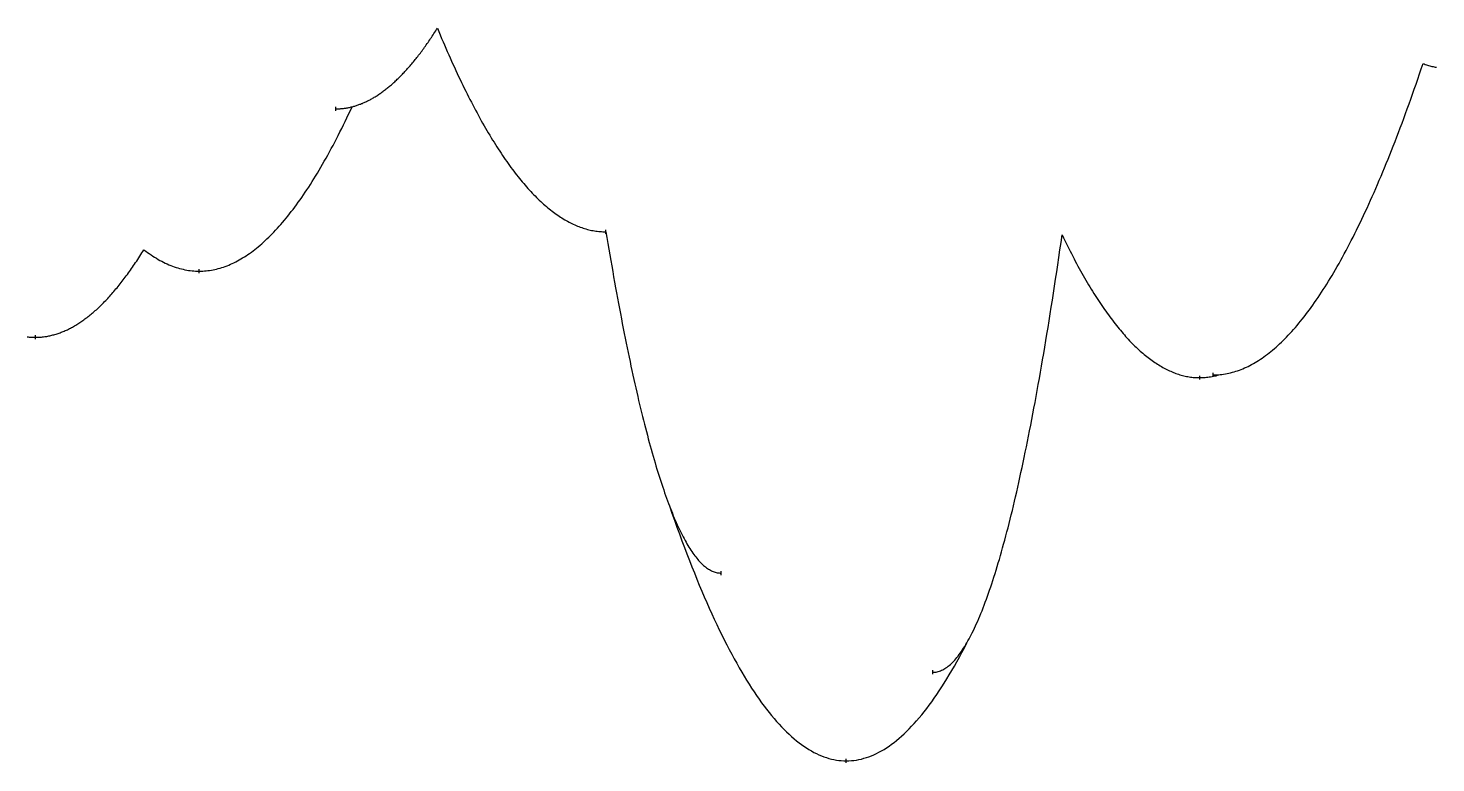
# Model space of a CAD drawing. Header units: metres. Extents: x -24 to 28195, y -4452 to 524.
# Drawn here: x 3583 to 7132, y -1596 to 255 of the extents above; entities that cross this region are included whole.
import ezdxf

# ---------------------------------------------------------------- set-up
doc = ezdxf.new("R2010")
doc.units = ezdxf.units.M
doc.layers.add('CATENARIES', color=7, linetype='Continuous')
doc.layers.add('CATENARY_VERTEX_TICKS', color=7, linetype='Continuous')

msp = doc.modelspace()

# ---------------------------------------------------------------- linework, layer by layer
at = {"layer": 'CATENARIES'}
for points in [[(4358.7, 51.9, 0), (4360.9, 51.9, 0), (4363.1, 51.9, 0), (4365.2, 52, 0), (4367.4, 52.1, 0), (4369.6, 52.2, 0), (4371.7, 52.4, 0), (4373.9, 52.6, 0), (4376.1, 52.8, 0), (4378.2, 53, 0), (4380.4, 53.3, 0), (4382.6, 53.6, 0), (4384.7, 53.9, 0), (4386.9, 54.3, 0), (4389.1, 54.7, 0), (4391.2, 55.1, 0), (4393.4, 55.6, 0), (4395.6, 56.1, 0), (4397.7, 56.6, 0), (4399.9, 57.1, 0), (4402.1, 57.7, 0), (4404.2, 58.3, 0), (4406.4, 58.9, 0), (4408.5, 59.5, 0), (4410.7, 60.2, 0), (4412.8, 60.9, 0), (4415, 61.6, 0), (4417.1, 62.4, 0), (4419.3, 63.2, 0), (4421.4, 64, 0), (4423.6, 64.9, 0), (4425.7, 65.7, 0), (4427.9, 66.6, 0), (4430, 67.6, 0), (4432.2, 68.5, 0), (4434.3, 69.5, 0), (4436.5, 70.5, 0), (4438.6, 71.6, 0), (4440.8, 72.7, 0), (4442.9, 73.8, 0), (4445.1, 74.9, 0), (4447.2, 76.1, 0), (4449.4, 77.3, 0), (4451.5, 78.5, 0), (4453.6, 79.7, 0), (4455.8, 81, 0), (4457.9, 82.3, 0), (4460.1, 83.6, 0), (4462.2, 85, 0), (4464.4, 86.4, 0), (4466.5, 87.8, 0), (4468.7, 89.3, 0), (4470.8, 90.7, 0), (4473, 92.2, 0), (4475.1, 93.8, 0), (4477.3, 95.3, 0), (4479.4, 96.9, 0), (4481.6, 98.5, 0), (4483.7, 100.2, 0), (4485.9, 101.9, 0), (4488, 103.6, 0), (4490.2, 105.3, 0), (4492.3, 107.1, 0), (4494.5, 108.9, 0), (4496.6, 110.7, 0), (4498.8, 112.5, 0), (4500.9, 114.4, 0), (4503.1, 116.3, 0), (4505.2, 118.3, 0), (4507.4, 120.2, 0), (4509.5, 122.2, 0), (4511.7, 124.2, 0), (4513.8, 126.3, 0), (4516, 128.4, 0), (4518.1, 130.5, 0), (4520.3, 132.6, 0), (4522.4, 134.8, 0), (4524.6, 137, 0), (4526.7, 139.2, 0), (4528.9, 141.4, 0), (4531, 143.7, 0), (4533.2, 146, 0), (4535.3, 148.4, 0), (4537.5, 150.7, 0), (4539.6, 153.1, 0), (4541.8, 155.6, 0), (4543.9, 158, 0), (4546.1, 160.5, 0), (4548.2, 163, 0), (4550.4, 165.5, 0), (4552.5, 168.1, 0), (4554.7, 170.7, 0), (4556.8, 173.3, 0), (4559, 176, 0), (4561.1, 178.7, 0), (4563.3, 181.4, 0), (4565.4, 184.1, 0), (4567.6, 186.9, 0), (4569.7, 189.7, 0), (4571.9, 192.5, 0), (4574, 195.4, 0), (4576.2, 198.2, 0), (4578.3, 201.2, 0), (4580.5, 204.1, 0), (4582.6, 207.1, 0), (4584.8, 210.1, 0), (4586.9, 213.1, 0), (4589.1, 216.2, 0), (4591.2, 219.2, 0), (4593.4, 222.4, 0), (4595.5, 225.5, 0), (4597.7, 228.7, 0), (4599.8, 231.9, 0), (4602, 235.1, 0), (4604.1, 238.4, 0), (4606.3, 241.7, 0), (4608.4, 245, 0), (4610.6, 248.3, 0), (4612.7, 251.7, 0), (4614.9, 255.1, 0)], [(4614.9, 255.1, 0), (4618.4, 246.5, 0), (4622, 237.9, 0), (4625.6, 229.4, 0), (4629.1, 221, 0), (4632.7, 212.7, 0), (4636.3, 204.5, 0), (4639.8, 196.3, 0), (4643.4, 188.2, 0), (4647, 180.1, 0), (4650.6, 172.2, 0), (4654.1, 164.3, 0), (4657.7, 156.5, 0), (4661.3, 148.7, 0), (4664.8, 141.1, 0), (4668.4, 133.5, 0), (4672, 126, 0), (4675.5, 118.5, 0), (4679.1, 111.1, 0), (4682.7, 103.9, 0), (4686.2, 96.6, 0), (4689.8, 89.5, 0), (4693.4, 82.4, 0), (4696.9, 75.4, 0), (4700.5, 68.5, 0), (4704.1, 61.6, 0), (4707.6, 54.8, 0), (4711.2, 48.1, 0), (4714.8, 41.5, 0), (4718.3, 34.9, 0), (4721.9, 28.4, 0), (4725.5, 22, 0), (4729, 15.7, 0), (4732.6, 9.4, 0), (4736.2, 3.2, 0), (4739.8, -2.9, 0), (4743.3, -9, 0), (4746.9, -14.9, 0), (4750.5, -20.8, 0), (4754, -26.7, 0), (4757.6, -32.4, 0), (4761.2, -38.1, 0), (4764.7, -43.7, 0), (4768.3, -49.3, 0), (4771.9, -54.7, 0), (4775.4, -60.1, 0), (4779, -65.4, 0), (4782.6, -70.7, 0), (4786.1, -75.8, 0), (4789.7, -80.9, 0), (4793.3, -86, 0), (4796.8, -90.9, 0), (4800.4, -95.8, 0), (4804, -100.6, 0), (4807.5, -105.4, 0), (4811.1, -110, 0), (4814.7, -114.6, 0), (4818.2, -119.1, 0), (4821.8, -123.6, 0), (4825.4, -128, 0), (4829, -132.3, 0), (4832.5, -136.5, 0), (4836.1, -140.6, 0), (4839.7, -144.7, 0), (4843.2, -148.7, 0), (4846.8, -152.7, 0), (4850.4, -156.5, 0), (4853.9, -160.3, 0), (4857.5, -164, 0), (4861.1, -167.7, 0), (4864.6, -171.3, 0), (4868.2, -174.8, 0), (4871.8, -178.2, 0), (4875.3, -181.6, 0), (4878.9, -184.8, 0), (4882.5, -188.1, 0), (4886, -191.2, 0), (4889.6, -194.3, 0), (4893.2, -197.3, 0), (4896.7, -200.2, 0), (4900.3, -203, 0), (4903.9, -205.8, 0), (4907.4, -208.5, 0), (4911, -211.2, 0), (4914.6, -213.7, 0), (4918.2, -216.2, 0), (4921.7, -218.6, 0), (4925.3, -221, 0), (4928.9, -223.2, 0), (4932.4, -225.4, 0), (4936, -227.6, 0), (4939.6, -229.6, 0), (4943.1, -231.6, 0), (4946.7, -233.5, 0), (4950.3, -235.4, 0), (4953.8, -237.1, 0), (4957.4, -238.8, 0), (4961, -240.4, 0), (4964.5, -242, 0), (4968.1, -243.5, 0), (4971.7, -244.9, 0), (4975.2, -246.2, 0), (4978.8, -247.5, 0), (4982.4, -248.7, 0), (4985.9, -249.8, 0), (4989.5, -250.8, 0), (4993.1, -251.8, 0), (4996.6, -252.7, 0), (5000.2, -253.5, 0), (5003.8, -254.3, 0), (5007.4, -255, 0), (5010.9, -255.6, 0), (5014.5, -256.1, 0), (5018.1, -256.6, 0), (5021.6, -257, 0), (5025.2, -257.3, 0), (5028.8, -257.6, 0), (5032.3, -257.8, 0), (5035.9, -257.9, 0), (5039.5, -257.9, 0), (5039.9, -257.9, 0)], [(6570.8, -618.6, 0), (6576.7, -618.5, 0), (6582.5, -618.2, 0), (6588.3, -617.7, 0), (6592.8, -617.2, 0), (6597.2, -616.6, 0), (6601.6, -615.9, 0), (6606, -615.1, 0), (6610.4, -614.2, 0), (6614.8, -613.2, 0), (6619.2, -612, 0), (6623.6, -610.8, 0), (6628, -609.4, 0), (6632.4, -608, 0), (6636.9, -606.4, 0), (6641.3, -604.7, 0), (6645.7, -603, 0), (6650.1, -601.1, 0), (6654.5, -599.1, 0), (6658.9, -597, 0), (6663.3, -594.7, 0), (6667.7, -592.4, 0), (6672.1, -590, 0), (6676.5, -587.4, 0), (6681, -584.8, 0), (6685.4, -582, 0), (6689.8, -579.2, 0), (6694.2, -576.2, 0), (6698.6, -573.1, 0), (6703, -569.9, 0), (6707.4, -566.6, 0), (6711.8, -563.2, 0), (6716.2, -559.7, 0), (6720.6, -556.1, 0), (6725.1, -552.3, 0), (6729.5, -548.5, 0), (6733.9, -544.5, 0), (6738.3, -540.5, 0), (6742.7, -536.3, 0), (6747.1, -532, 0), (6751.5, -527.6, 0), (6755.9, -523.1, 0), (6760.3, -518.5, 0), (6764.7, -513.8, 0), (6769.2, -509, 0), (6773.6, -504.1, 0), (6778, -499, 0), (6782.4, -493.9, 0), (6786.8, -488.6, 0), (6791.2, -483.3, 0), (6795.6, -477.8, 0), (6800, -472.2, 0), (6804.4, -466.5, 0), (6808.8, -460.7, 0), (6813.3, -454.8, 0), (6817.7, -448.8, 0), (6822.1, -442.6, 0), (6826.5, -436.4, 0), (6830.9, -430, 0), (6835.3, -423.6, 0), (6839.7, -417, 0), (6844.1, -410.3, 0), (6848.5, -403.5, 0), (6853, -396.6, 0), (6857.4, -389.6, 0), (6861.8, -382.5, 0), (6866.2, -375.3, 0), (6870.6, -368, 0), (6875, -360.5, 0), (6879.4, -353, 0), (6883.8, -345.3, 0), (6888.2, -337.5, 0), (6892.6, -329.6, 0), (6897.1, -321.6, 0), (6901.5, -313.5, 0), (6905.9, -305.3, 0), (6910.3, -297, 0), (6914.7, -288.6, 0), (6919.1, -280, 0), (6923.5, -271.4, 0), (6927.9, -262.6, 0), (6932.3, -253.7, 0), (6936.7, -244.7, 0), (6941.2, -235.6, 0), (6945.6, -226.4, 0), (6950, -217.1, 0), (6954.4, -207.7, 0), (6958.8, -198.2, 0), (6963.2, -188.5, 0), (6967.6, -178.7, 0), (6972, -168.9, 0), (6976.4, -158.9, 0), (6980.8, -148.8, 0), (6985.3, -138.6, 0), (6989.7, -128.3, 0), (6994.1, -117.9, 0), (6998.5, -107.3, 0), (7002.9, -96.7, 0), (7007.3, -85.9, 0), (7011.7, -75, 0), (7016.1, -64.1, 0), (7020.5, -53, 0), (7024.9, -41.8, 0), (7029.4, -30.4, 0), (7033.8, -19, 0), (7038.2, -7.5, 0), (7042.6, 4.2, 0), (7047, 16, 0), (7051.4, 27.8, 0), (7055.8, 39.8, 0), (7060.2, 51.9, 0), (7064.6, 64.1, 0), (7069, 76.5, 0), (7073.5, 88.9, 0), (7077.9, 101.5, 0), (7082.3, 114.1, 0), (7086.7, 126.9, 0), (7091.1, 139.8, 0), (7095.5, 152.8, 0), (7099.9, 165.9, 0)], [(7099.9, 165.9, 0), (7102.7, 164.9, 0), (7105.5, 163.9, 0), (7108.4, 162.9, 0), (7111.2, 162, 0), (7114, 161.2, 0), (7116.8, 160.4, 0), (7119.6, 159.6, 0), (7122.4, 158.9, 0), (7125.2, 158.2, 0), (7128, 157.6, 0), (7130.9, 157, 0), (7133.7, 156.5, 0)], [(3874.9, -303.1, 0), (3879.4, -306.5, 0), (3883.9, -309.8, 0), (3888.4, -313, 0), (3892.9, -316.1, 0), (3897.4, -319.1, 0), (3901.9, -322, 0), (3906.4, -324.7, 0), (3910.9, -327.4, 0), (3915.4, -329.9, 0), (3919.9, -332.3, 0), (3924.4, -334.6, 0), (3928.9, -336.8, 0), (3933.4, -338.9, 0), (3937.9, -340.9, 0), (3942.4, -342.7, 0), (3946.9, -344.5, 0), (3951.4, -346.1, 0), (3955.9, -347.6, 0), (3960.4, -349, 0), (3964.9, -350.3, 0), (3969.4, -351.5, 0), (3973.9, -352.5, 0), (3978.4, -353.5, 0), (3982.9, -354.3, 0), (3987.4, -355.1, 0), (3991.9, -355.7, 0), (3996.4, -356.2, 0), (4000.9, -356.6, 0), (4005.4, -356.9, 0), (4009.9, -357, 0), (4014.4, -357.1, 0), (4018.7, -357, 0), (4023.1, -356.9, 0), (4027.5, -356.6, 0), (4031.9, -356.2, 0), (4036.3, -355.8, 0), (4040.6, -355.2, 0), (4045, -354.5, 0), (4049.4, -353.7, 0), (4053.8, -352.8, 0), (4058.2, -351.8, 0), (4062.5, -350.6, 0), (4066.9, -349.4, 0), (4071.3, -348.1, 0), (4075.7, -346.7, 0), (4080.1, -345.1, 0), (4084.5, -343.5, 0), (4088.8, -341.7, 0), (4093.2, -339.8, 0), (4097.6, -337.9, 0), (4102, -335.8, 0), (4106.4, -333.6, 0), (4110.7, -331.3, 0), (4115.1, -328.9, 0), (4119.5, -326.4, 0), (4123.9, -323.8, 0), (4128.3, -321.1, 0), (4132.6, -318.2, 0), (4137, -315.3, 0), (4141.4, -312.3, 0), (4145.8, -309.1, 0), (4150.2, -305.9, 0), (4154.6, -302.5, 0), (4158.9, -299, 0), (4163.3, -295.5, 0), (4167.7, -291.8, 0), (4172.1, -288, 0), (4176.5, -284.1, 0), (4180.8, -280.1, 0), (4185.2, -276, 0), (4189.6, -271.8, 0), (4194, -267.5, 0), (4198.4, -263, 0), (4202.7, -258.5, 0), (4207.1, -253.8, 0), (4211.5, -249.1, 0), (4215.9, -244.2, 0), (4220.3, -239.3, 0), (4224.7, -234.2, 0), (4229, -229, 0), (4233.4, -223.7, 0), (4237.8, -218.3, 0), (4242.2, -212.8, 0), (4246.6, -207.2, 0), (4250.9, -201.5, 0), (4255.3, -195.7, 0), (4259.7, -189.7, 0), (4264.1, -183.7, 0), (4268.5, -177.6, 0), (4272.9, -171.3, 0), (4277.2, -164.9, 0), (4281.6, -158.5, 0), (4286, -151.9, 0), (4290.4, -145.2, 0), (4294.8, -138.4, 0), (4299.1, -131.5, 0), (4303.5, -124.5, 0), (4307.9, -117.4, 0), (4312.3, -110.2, 0), (4316.7, -102.8, 0), (4321, -95.4, 0), (4325.4, -87.8, 0), (4329.8, -80.2, 0), (4334.2, -72.4, 0), (4338.6, -64.5, 0), (4343, -56.6, 0), (4347.3, -48.5, 0), (4351.7, -40.3, 0), (4356.1, -32, 0), (4360.5, -23.5, 0), (4364.9, -15, 0), (4369.2, -6.4, 0), (4373.6, 2.4, 0), (4378, 11.2, 0), (4382.4, 20.2, 0), (4386.8, 29.2, 0), (4391.1, 38.4, 0), (4395.5, 47.7, 0), (4399.9, 57.1, 0)], [(5039.9, -257.9, 0), (5042.3, -272.6, 0), (5044.8, -287.2, 0), (5047.2, -301.6, 0), (5049.6, -315.9, 0), (5052, -330, 0), (5054.5, -344, 0), (5056.9, -357.9, 0), (5059.3, -371.7, 0), (5061.7, -385.3, 0), (5064.2, -398.8, 0), (5066.6, -412.1, 0), (5069, -425.3, 0), (5071.4, -438.4, 0), (5073.9, -451.4, 0), (5076.3, -464.2, 0), (5078.7, -476.9, 0), (5081.1, -489.4, 0), (5083.6, -501.8, 0), (5086, -514.1, 0), (5088.4, -526.3, 0), (5090.8, -538.3, 0), (5093.3, -550.2, 0), (5095.7, -562, 0), (5098.1, -573.6, 0), (5100.5, -585.1, 0), (5103, -596.5, 0), (5105.4, -607.8, 0), (5107.8, -618.9, 0), (5110.2, -629.9, 0), (5112.6, -640.8, 0), (5115.1, -651.5, 0), (5117.5, -662.1, 0), (5119.9, -672.6, 0), (5122.3, -683, 0), (5124.8, -693.2, 0), (5127.2, -703.3, 0), (5129.6, -713.3, 0), (5132, -723.1, 0), (5134.5, -732.8, 0), (5136.9, -742.4, 0), (5139.3, -751.9, 0), (5141.7, -761.3, 0), (5144.2, -770.5, 0), (5146.6, -779.6, 0), (5149, -788.6, 0), (5151.4, -797.4, 0), (5153.9, -806.1, 0), (5156.3, -814.7, 0), (5158.7, -823.2, 0), (5161.1, -831.6, 0), (5163.6, -839.8, 0), (5166, -847.9, 0), (5168.4, -855.9, 0), (5170.8, -863.8, 0), (5173.3, -871.5, 0), (5175.7, -879.1, 0), (5178.1, -886.6, 0), (5180.5, -894, 0), (5183, -901.2, 0), (5185.4, -908.4, 0), (5187.8, -915.4, 0), (5190.2, -922.3, 0), (5192.6, -929, 0), (5195.1, -935.7, 0), (5197.5, -942.2, 0), (5199.9, -948.6, 0), (5202.4, -955, 0), (5204.8, -961.2, 0), (5207.3, -967.3, 0), (5209.7, -973.3, 0), (5212.2, -979.2, 0), (5214.7, -984.9, 0), (5217.1, -990.6, 0), (5219.6, -996.1, 0), (5222, -1001.4, 0), (5224.5, -1006.7, 0), (5226.9, -1011.8, 0), (5229.4, -1016.8, 0), (5231.9, -1021.7, 0), (5234.3, -1026.5, 0), (5236.8, -1031.1, 0), (5239.2, -1035.7, 0), (5241.7, -1040.1, 0), (5244.1, -1044.3, 0), (5246.6, -1048.5, 0), (5249.1, -1052.5, 0), (5251.5, -1056.4, 0), (5254, -1060.2, 0), (5256.4, -1063.9, 0), (5258.9, -1067.5, 0), (5261.3, -1070.9, 0), (5263.8, -1074.2, 0), (5266.3, -1077.4, 0), (5268.7, -1080.4, 0), (5271.2, -1083.4, 0), (5273.6, -1086.2, 0), (5276.1, -1088.9, 0), (5278.5, -1091.5, 0), (5281, -1094, 0), (5283.5, -1096.3, 0), (5285.9, -1098.5, 0), (5288.4, -1100.6, 0), (5290.8, -1102.6, 0), (5293.3, -1104.5, 0), (5295.7, -1106.2, 0), (5298.2, -1107.8, 0), (5300.7, -1109.3, 0), (5303.1, -1110.7, 0), (5305.6, -1112, 0), (5308, -1113.1, 0), (5310.5, -1114.1, 0), (5312.9, -1115, 0), (5315.4, -1115.8, 0), (5317.8, -1116.5, 0), (5320.3, -1117, 0), (5322.8, -1117.4, 0), (5325.2, -1117.7, 0), (5327.7, -1117.9, 0), (5330.1, -1118, 0)], [(5863.9, -1367.9, 0), (5866.7, -1367.8, 0), (5869.4, -1367.5, 0), (5872.2, -1367.2, 0), (5875, -1366.6, 0), (5877.8, -1365.9, 0), (5880.5, -1365.1, 0), (5883.3, -1364.1, 0), (5886.1, -1362.9, 0), (5888.9, -1361.6, 0), (5891.6, -1360.1, 0), (5894.4, -1358.5, 0), (5897.2, -1356.8, 0), (5900, -1354.8, 0), (5902.7, -1352.7, 0), (5905.5, -1350.5, 0), (5908.3, -1348.1, 0), (5911.1, -1345.6, 0), (5913.8, -1342.9, 0), (5916.6, -1340, 0), (5919.4, -1337, 0), (5922.2, -1333.8, 0), (5924.9, -1330.5, 0), (5927.7, -1327, 0), (5930.5, -1323.4, 0), (5933.3, -1319.6, 0), (5936, -1315.7, 0), (5938.8, -1311.6, 0), (5941.6, -1307.3, 0), (5944.4, -1302.9, 0), (5947.1, -1298.3, 0), (5949.9, -1293.6, 0), (5952.6, -1288.8, 0), (5955.4, -1283.9, 0), (5958.1, -1278.8, 0), (5960.8, -1273.5, 0), (5963.6, -1268.1, 0), (5966.3, -1262.6, 0), (5969, -1256.9, 0), (5971.7, -1251, 0), (5974.5, -1245, 0), (5977.2, -1238.8, 0), (5979.9, -1232.5, 0), (5982.6, -1226.1, 0), (5985.4, -1219.4, 0), (5988.1, -1212.7, 0), (5990.8, -1205.7, 0), (5993.6, -1198.7, 0), (5996.3, -1191.4, 0), (5999, -1184, 0), (6001.7, -1176.5, 0), (6004.5, -1168.8, 0), (6007.2, -1160.9, 0), (6009.9, -1152.9, 0), (6012.6, -1144.8, 0), (6015.4, -1136.5, 0), (6018.1, -1128, 0), (6020.8, -1119.4, 0), (6023.6, -1110.6, 0), (6026.3, -1101.6, 0), (6029, -1092.5, 0), (6031.7, -1083.3, 0), (6034.5, -1073.9, 0), (6037.2, -1064.3, 0), (6039.9, -1054.6, 0), (6042.6, -1044.7, 0), (6045.4, -1034.6, 0), (6048.1, -1024.4, 0), (6050.8, -1014.1, 0), (6053.6, -1003.5, 0), (6056.3, -992.9, 0), (6059, -982, 0), (6061.7, -971, 0), (6064.5, -959.9, 0), (6067.2, -948.5, 0), (6069.9, -937, 0), (6072.6, -925.4, 0), (6075.4, -913.6, 0), (6078.1, -901.6, 0), (6080.8, -889.5, 0), (6083.6, -877.2, 0), (6086.3, -864.7, 0), (6089, -852.1, 0), (6091.7, -839.3, 0), (6094.5, -826.4, 0), (6097.2, -813.2, 0), (6099.9, -800, 0), (6102.6, -786.5, 0), (6105.4, -772.9, 0), (6108.1, -759.1, 0), (6110.8, -745.2, 0), (6113.6, -731.1, 0), (6116.3, -716.8, 0), (6119, -702.3, 0), (6121.7, -687.7, 0), (6124.5, -672.9, 0), (6127.2, -657.9, 0), (6129.9, -642.8, 0), (6132.6, -627.5, 0), (6135.4, -612, 0), (6138.1, -596.4, 0), (6140.8, -580.6, 0), (6143.6, -564.6, 0), (6146.3, -548.4, 0), (6149, -532.1, 0), (6151.7, -515.6, 0), (6154.5, -498.9, 0), (6157.2, -482.1, 0), (6159.9, -465, 0), (6162.6, -447.8, 0), (6165.4, -430.5, 0), (6168.1, -412.9, 0), (6170.8, -395.2, 0), (6173.6, -377.2, 0), (6176.3, -359.2, 0), (6179, -340.9, 0), (6181.7, -322.4, 0), (6184.5, -303.8, 0), (6187.2, -285, 0), (6189.9, -266, 0)], [(6189.9, -266, 0), (6193.3, -272.9, 0), (6196.6, -279.7, 0), (6199.9, -286.5, 0), (6203.3, -293.2, 0), (6206.6, -299.8, 0), (6210, -306.4, 0), (6213.3, -312.9, 0), (6216.6, -319.3, 0), (6220, -325.7, 0), (6223.3, -332, 0), (6226.6, -338.2, 0), (6230, -344.4, 0), (6233.3, -350.5, 0), (6236.7, -356.5, 0), (6240, -362.5, 0), (6243.3, -368.4, 0), (6246.7, -374.2, 0), (6250, -379.9, 0), (6253.4, -385.6, 0), (6256.7, -391.3, 0), (6260, -396.8, 0), (6263.4, -402.3, 0), (6266.7, -407.7, 0), (6270.1, -413.1, 0), (6273.4, -418.4, 0), (6276.7, -423.6, 0), (6280.1, -428.7, 0), (6283.4, -433.8, 0), (6286.7, -438.8, 0), (6290.1, -443.8, 0), (6293.4, -448.7, 0), (6296.8, -453.5, 0), (6300.1, -458.3, 0), (6303.4, -462.9, 0), (6306.8, -467.6, 0), (6310.1, -472.1, 0), (6313.5, -476.6, 0), (6316.8, -481, 0), (6320.1, -485.4, 0), (6323.5, -489.6, 0), (6326.8, -493.9, 0), (6330.2, -498, 0), (6333.5, -502.1, 0), (6336.8, -506.1, 0), (6340.2, -510.1, 0), (6343.5, -513.9, 0), (6346.9, -517.8, 0), (6350.2, -521.5, 0), (6353.5, -525.2, 0), (6356.9, -528.8, 0), (6360.2, -532.4, 0), (6363.5, -535.8, 0), (6366.9, -539.3, 0), (6370.2, -542.6, 0), (6373.6, -545.9, 0), (6376.9, -549.1, 0), (6380.2, -552.3, 0), (6383.6, -555.4, 0), (6386.9, -558.4, 0), (6390.3, -561.3, 0), (6393.6, -564.2, 0), (6396.9, -567, 0), (6400.3, -569.8, 0), (6403.6, -572.5, 0), (6407, -575.1, 0), (6410.3, -577.6, 0), (6413.6, -580.1, 0), (6417, -582.5, 0), (6420.3, -584.9, 0), (6423.6, -587.2, 0), (6427, -589.4, 0), (6430.3, -591.6, 0), (6433.7, -593.6, 0), (6437, -595.7, 0), (6440.3, -597.6, 0), (6443.7, -599.5, 0), (6447, -601.3, 0), (6450.4, -603.1, 0), (6453.7, -604.8, 0), (6457, -606.4, 0), (6460.4, -608, 0), (6463.7, -609.4, 0), (6467.1, -610.9, 0), (6470.4, -612.2, 0), (6473.7, -613.5, 0), (6477.1, -614.7, 0), (6480.4, -615.9, 0), (6483.7, -617, 0), (6487.1, -618, 0), (6490.4, -619, 0), (6493.8, -619.9, 0), (6497.1, -620.7, 0), (6500.4, -621.5, 0), (6503.8, -622.2, 0), (6507.1, -622.8, 0), (6510.5, -623.4, 0), (6513.8, -623.9, 0), (6517.1, -624.3, 0), (6520.5, -624.7, 0), (6523.8, -624.9, 0), (6527.2, -625.2, 0), (6530.5, -625.3, 0), (6533.8, -625.4, 0), (6537.2, -625.5, 0), (6540.6, -625.4, 0), (6544, -625.3, 0), (6547.4, -625.2, 0), (6550.8, -624.9, 0), (6554.2, -624.6, 0), (6557.6, -624.2, 0), (6561, -623.8, 0), (6564.5, -623.3, 0), (6567.9, -622.7, 0), (6571.3, -622, 0), (6574.7, -621.3, 0), (6578.1, -620.5, 0), (6581.5, -619.6, 0), (6584.9, -618.7, 0), (6588.3, -617.7, 0)], [(3580.5, -522.5, 0), (3583.1, -522.8, 0), (3585.7, -523.1, 0), (3588.3, -523.3, 0), (3590.8, -523.5, 0), (3593.4, -523.6, 0), (3596, -523.7, 0), (3598.6, -523.8, 0), (3601.2, -523.8, 0), (3603.8, -523.8, 0), (3606.4, -523.7, 0), (3609, -523.6, 0), (3611.6, -523.5, 0), (3614.3, -523.3, 0), (3616.9, -523.1, 0), (3619.5, -522.8, 0), (3622.1, -522.5, 0), (3624.7, -522.2, 0), (3627.3, -521.8, 0), (3629.9, -521.4, 0), (3632.5, -520.9, 0), (3635.1, -520.4, 0), (3637.7, -519.9, 0), (3640.3, -519.3, 0), (3642.9, -518.7, 0), (3645.5, -518, 0), (3648.1, -517.3, 0), (3650.7, -516.6, 0), (3653.4, -515.8, 0), (3656, -515, 0), (3658.6, -514.1, 0), (3661.2, -513.2, 0), (3663.8, -512.3, 0), (3666.4, -511.3, 0), (3669, -510.3, 0), (3671.6, -509.2, 0), (3674.2, -508.1, 0), (3676.8, -507, 0), (3679.4, -505.8, 0), (3682, -504.6, 0), (3684.6, -503.3, 0), (3687.2, -502, 0), (3689.8, -500.7, 0), (3692.5, -499.3, 0), (3695.1, -497.9, 0), (3697.7, -496.4, 0), (3700.3, -494.9, 0), (3702.9, -493.4, 0), (3705.5, -491.8, 0), (3708.1, -490.2, 0), (3710.7, -488.5, 0), (3713.3, -486.8, 0), (3715.9, -485.1, 0), (3718.5, -483.3, 0), (3721.1, -481.5, 0), (3723.7, -479.6, 0), (3726.3, -477.7, 0), (3728.9, -475.8, 0), (3731.5, -473.8, 0), (3734.2, -471.8, 0), (3736.8, -469.7, 0), (3739.4, -467.6, 0), (3742, -465.5, 0), (3744.6, -463.3, 0), (3747.2, -461.1, 0), (3749.8, -458.8, 0), (3752.4, -456.5, 0), (3755, -454.2, 0), (3757.6, -451.8, 0), (3760.2, -449.4, 0), (3762.8, -446.9, 0), (3765.4, -444.4, 0), (3768, -441.9, 0), (3770.6, -439.3, 0), (3773.3, -436.7, 0), (3775.9, -434, 0), (3778.5, -431.3, 0), (3781.1, -428.6, 0), (3783.7, -425.8, 0), (3786.3, -423, 0), (3788.9, -420.1, 0), (3791.5, -417.2, 0), (3794.1, -414.3, 0), (3796.7, -411.3, 0), (3799.3, -408.3, 0), (3801.9, -405.2, 0), (3804.5, -402.1, 0), (3807.1, -399, 0), (3809.7, -395.8, 0), (3812.4, -392.6, 0), (3815, -389.3, 0), (3817.6, -386, 0), (3820.2, -382.7, 0), (3822.8, -379.3, 0), (3825.4, -375.8, 0), (3828, -372.4, 0), (3830.6, -368.9, 0), (3833.2, -365.3, 0), (3835.8, -361.7, 0), (3838.4, -358.1, 0), (3841, -354.4, 0), (3843.6, -350.7, 0), (3846.2, -347, 0), (3848.8, -343.2, 0), (3851.5, -339.4, 0), (3854.1, -335.5, 0), (3856.7, -331.6, 0), (3859.3, -327.6, 0), (3861.9, -323.7, 0), (3864.5, -319.6, 0), (3867.1, -315.6, 0), (3869.7, -311.4, 0), (3872.3, -307.3, 0), (3874.9, -303.1, 0)], [(5199.9, -948.6, 0), (5206.2, -966.7, 0), (5212.5, -984.5, 0), (5218.8, -1002.1, 0), (5225, -1019.4, 0), (5231.3, -1036.4, 0), (5237.6, -1053.2, 0), (5243.9, -1069.7, 0), (5250.2, -1086, 0), (5256.5, -1101.9, 0), (5262.7, -1117.7, 0), (5269, -1133.1, 0), (5275.3, -1148.3, 0), (5281.6, -1163.3, 0), (5287.9, -1178, 0), (5294.1, -1192.4, 0), (5300.4, -1206.6, 0), (5306.7, -1220.5, 0), (5313, -1234.1, 0), (5319.3, -1247.5, 0), (5325.5, -1260.7, 0), (5331.8, -1273.5, 0), (5338.1, -1286.1, 0), (5344.4, -1298.5, 0), (5350.7, -1310.6, 0), (5357, -1322.4, 0), (5363.2, -1334, 0), (5369.5, -1345.3, 0), (5375.8, -1356.4, 0), (5382.1, -1367.2, 0), (5388.4, -1377.8, 0), (5394.6, -1388.1, 0), (5400.9, -1398.1, 0), (5407.2, -1407.9, 0), (5413.5, -1417.4, 0), (5419.8, -1426.7, 0), (5426.1, -1435.7, 0), (5432.3, -1444.5, 0), (5438.6, -1453, 0), (5444.9, -1461.2, 0), (5451.2, -1469.2, 0), (5457.5, -1477, 0), (5463.7, -1484.5, 0), (5470, -1491.7, 0), (5476.3, -1498.7, 0), (5482.6, -1505.4, 0), (5488.9, -1511.9, 0), (5495.1, -1518.1, 0), (5501.4, -1524, 0), (5507.7, -1529.7, 0), (5514, -1535.2, 0), (5520.3, -1540.4, 0), (5526.6, -1545.3, 0), (5532.8, -1550, 0), (5539.1, -1554.4, 0), (5545.4, -1558.6, 0), (5551.7, -1562.5, 0), (5558, -1566.2, 0), (5564.2, -1569.6, 0), (5570.5, -1572.8, 0), (5576.8, -1575.7, 0), (5583.1, -1578.4, 0), (5589.4, -1580.8, 0), (5595.7, -1582.9, 0), (5601.9, -1584.8, 0), (5608.2, -1586.5, 0), (5614.5, -1587.9, 0), (5620.8, -1589, 0), (5627.1, -1589.9, 0), (5633.3, -1590.5, 0), (5639.6, -1590.9, 0), (5645.9, -1591, 0), (5652.2, -1590.9, 0), (5658.6, -1590.5, 0), (5664.9, -1589.9, 0), (5671.2, -1589, 0), (5677.6, -1587.8, 0), (5683.9, -1586.4, 0), (5690.2, -1584.7, 0), (5696.6, -1582.8, 0), (5702.9, -1580.6, 0), (5709.2, -1578.2, 0), (5715.6, -1575.5, 0), (5721.9, -1572.5, 0), (5728.2, -1569.3, 0), (5734.6, -1565.8, 0), (5740.9, -1562.1, 0), (5747.2, -1558.1, 0), (5753.6, -1553.8, 0), (5759.9, -1549.3, 0), (5766.2, -1544.6, 0), (5772.6, -1539.5, 0), (5778.9, -1534.3, 0), (5785.2, -1528.7, 0), (5791.6, -1522.9, 0), (5797.9, -1516.9, 0), (5804.2, -1510.5, 0), (5810.6, -1504, 0), (5816.9, -1497.1, 0), (5823.2, -1490, 0), (5829.6, -1482.7, 0), (5835.9, -1475.1, 0), (5842.2, -1467.2, 0), (5848.6, -1459.1, 0), (5854.9, -1450.7, 0), (5861.2, -1442, 0), (5867.6, -1433.1, 0), (5873.9, -1424, 0), (5880.2, -1414.5, 0), (5886.6, -1404.8, 0), (5892.9, -1394.9, 0), (5899.3, -1384.7, 0), (5905.6, -1374.2, 0), (5911.9, -1363.5, 0), (5918.3, -1352.5, 0), (5924.6, -1341.2, 0), (5930.9, -1329.7, 0), (5937.3, -1317.9, 0), (5943.6, -1305.9, 0), (5949.9, -1293.6, 0)]]:
    msp.add_polyline3d(points, dxfattribs=at)
at = {"layer": 'CATENARY_VERTEX_TICKS'}
for p, q in [((4358.7, 46.9), (4358.7, 56.9)), ((5039.5, -262.9), (5039.5, -252.9)), ((4014.4, -362.1), (4014.4, -352.1)), ((3601.2, -528.8), (3601.2, -518.8)), ((6537.2, -630.5), (6537.2, -620.5)), ((6570.8, -623.6), (6570.8, -613.6)), ((5330.1, -1123), (5330.1, -1113)), ((5863.9, -1372.9), (5863.9, -1362.9)), ((5645.9, -1596), (5645.9, -1586))]:
    msp.add_line(p, q, dxfattribs=at)

doc.saveas('drawing.dxf')
